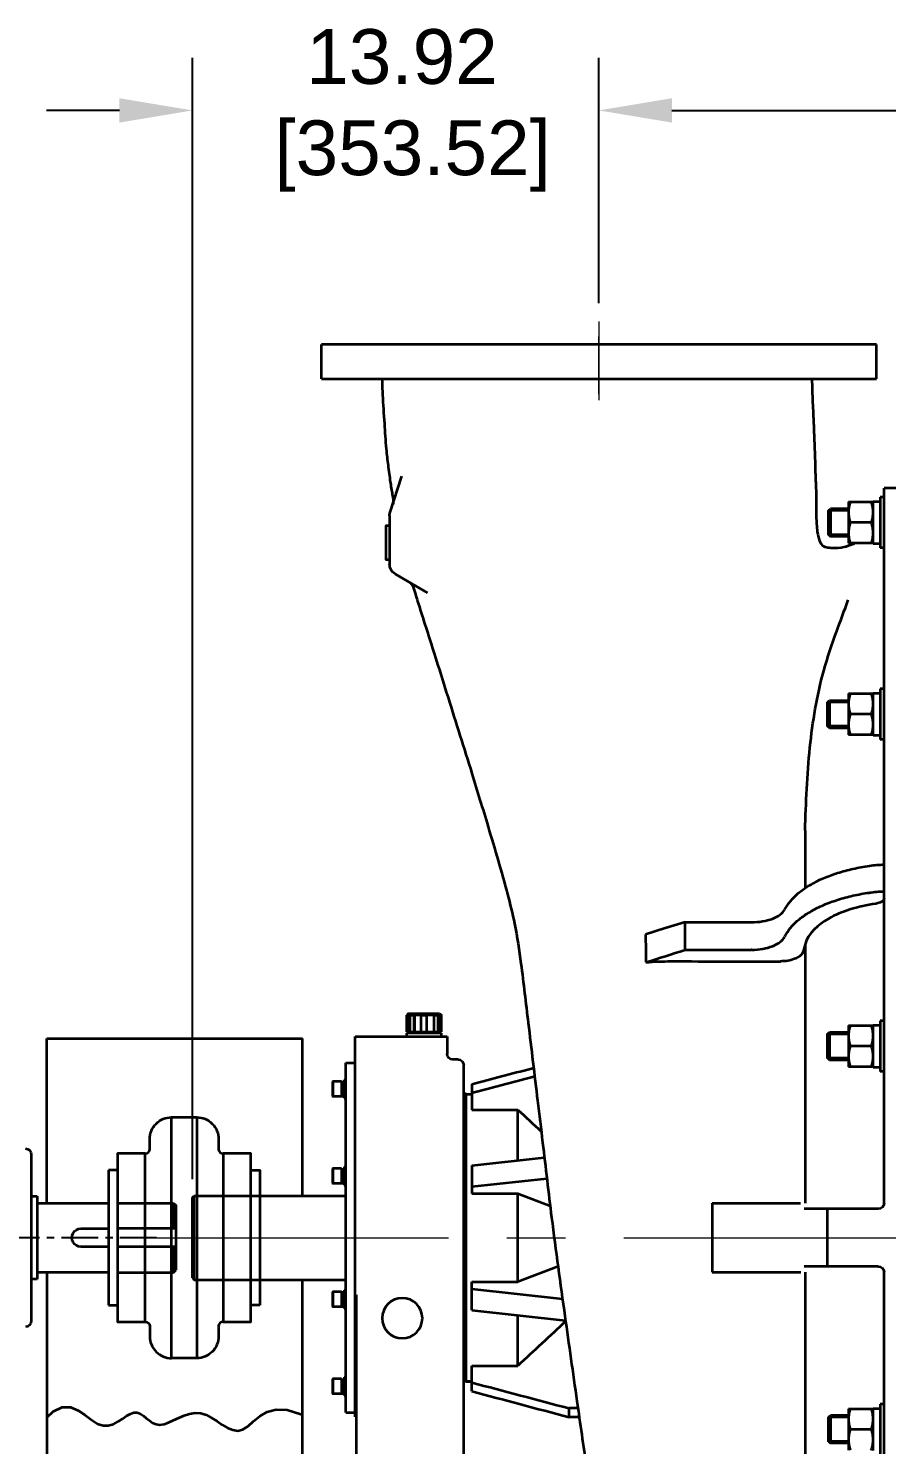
# Model space of a CAD drawing. Header units: inches. Extents: x 452 to 872, y 136 to 456.
# Drawn here: x 549.12 to 578.51, y 274.42 to 322.93 of the extents above; entities that cross this region are included whole.
import ezdxf

# ---------------------------------------------------------------- set-up
doc = ezdxf.new("R2010")
doc.units = ezdxf.units.IN
doc.header["$MEASUREMENT"] = 0
doc.linetypes.add('CENTER', pattern=[2, 1.25, -0.25, 0.25, -0.25])
doc.linetypes.add('点画线', pattern=[16, 10, -2, 2, -2])
doc.layers.add('CL', color=1, linetype='CENTER')
doc.layers.add('中心线层', color=1, linetype='点画线', lineweight=18)
doc.layers.add('粗实线层', color=7, linetype='Continuous', lineweight=35)
doc.styles.get("Standard").update_dxf_attribs({"font": 'arial.ttf'})
doc.dimstyles.new('STANDARD 2 PLCS', dxfattribs={"dimtxt": 0.125, "dimasz": 0.18, "dimexe": 0.18, "dimexo": 0.0625, "dimgap": 0.09, "dimtad": 0, "dimtih": 1, "dimtoh": 1, "dimzin": 4, "dimdsep": 46, "dimtxsty": 'Standard', "dimcen": 0.09, "dimaunit": 1, "dimadec": 0, "dimazin": 1, "dimtfac": 1, "dimtofl": 0, "dimtmove": 1, "dimatfit": 3, "dimfxl": 1, "dimtolj": 1, "dimtzin": 4, "dimarcsym": 0})

# ---------------------------------------------------------------- blocks, each defined once
blk = doc.blocks.new('CF35进气1#-1')
at = {"layer": '中心线层'}
blk.add_line((15, 289.78), (15, 301.08), dxfattribs=at)
at = {"layer": '粗实线层'}
for p, q in [((-33.26, 298.4), (63.26, 298.4)), ((-33.26, 292.4), (-33.26, 298.4)), ((63.26, 292.4), (63.26, 298.4)), ((63.26, 292.4), (-33.26, 292.4)), ((51.3, 269.23), (49.29, 275.47)), ((-40, 273.4), (-34.6, 273.4)), ((-34.6, 149), (-34.6, 273.4)), ((-34.6, 271.81), (-33.9, 271.81)), ((-33.9, 271.81), (-33.9, 263.01)), ((-32.7, 271.06), (-33.9, 271.06)), ((-32.7, 263.76), (-32.7, 271.06)), ((-28.4, 271.01), (-32.7, 271.01)), ((-28.4, 271.01), (-28.4, 263.81)), ((-28.4, 269.81), (-25.3, 269.81)), ((-28.4, 269.51), (-24.9, 269.51)), ((-25.3, 269.81), (-25.3, 267.41)), ((-24.9, 269.41), (-25.3, 269.81)), ((-24.9, 269.51), (-24.9, 265.31)), ((51.4, 268.61), (51.4, 260.2)), ((-32.38, 267.41), (-28.72, 267.41)), ((-25.3, 267.41), (-25.3, 265.01)), ((52, 261.08), (52, 266.91)), ((-32.7, 263.76), (-33.9, 263.76)), ((-32.7, 263.81), (-28.4, 263.81)), ((-28.4, 265.31), (-24.9, 265.31)), ((-28.4, 265.01), (-25.3, 265.01)), ((-24.9, 265.41), (-25.3, 265.01)), ((-34.6, 263.01), (-33.9, 263.01)), ((50.4, 258.46), (44.79, 255.22)), ((-34.6, 238.48), (-33.9, 238.48)), ((-33.9, 238.48), (-33.9, 229.68)), ((-32.7, 237.73), (-33.9, 237.73)), ((-32.7, 230.43), (-32.7, 237.73)), ((-28.4, 237.68), (-32.7, 237.68)), ((-28.4, 237.68), (-28.4, 230.48)), ((-25.1, 236.48), (-28.4, 236.48)), ((-28.4, 236.18), (-24.7, 236.18)), ((-25.1, 236.48), (-25.1, 234.08)), ((-24.7, 236.08), (-25.1, 236.48)), ((-24.7, 236.18), (-24.7, 231.98)), ((-32.38, 234.08), (-28.72, 234.08)), ((-28.4, 231.98), (-24.7, 231.98)), ((-25.1, 231.68), (-28.4, 231.68)), ((-25.1, 234.08), (-25.1, 231.68)), ((-24.7, 232.08), (-25.1, 231.68)), ((-34.6, 229.68), (-33.9, 229.68)), ((-32.7, 230.43), (-33.9, 230.43)), ((-32.7, 230.48), (-28.4, 230.48)), ((-20.87, 213.85), (-20.87, 203.78)), ((-34.6, 203.25), (-34.6, 207.92)), ((-11.43, 197.89), (-11.55, 197.89)), ((-11.43, 197.89), (-11.55, 197.89)), ((-0.01, 193.09), (-0.01, 197.9)), ((0, 193.09), (0, 197.9)), ((0, 197.9), (3.23, 196.91)), ((3.23, 196.91), (3.49, 196.83)), ((3.49, 196.83), (6.92, 195.78)), ((-20.87, 194.04), (-20.87, 148.99)), ((-20.87, 194.04), (-20.52, 192.81)), ((-34.6, 180.74), (-33.9, 180.74)), ((-33.9, 180.74), (-33.9, 171.94)), ((-32.7, 179.99), (-33.9, 179.99)), ((-32.7, 172.69), (-32.7, 179.99)), ((-28.4, 179.94), (-32.7, 179.94)), ((-28.4, 179.94), (-28.4, 172.74)), ((42.7, 182), (42.4, 181.7)), ((42.4, 178.8), (42.4, 181.7)), ((42.44, 181.7), (42.4, 181.7)), ((42.44, 181.7), (42.54, 181.8)), ((42.44, 178.8), (42.44, 181.7)), ((42.54, 181.8), (42.54, 178.8)), ((43.03, 181.8), (42.54, 181.8)), ((48.1, 182), (42.7, 182)), ((43.03, 181.8), (42.95, 181.7)), ((42.95, 178.8), (42.95, 181.7)), ((43.66, 181.7), (42.95, 181.7)), ((43.66, 181.7), (43.73, 181.8)), ((43.66, 178.8), (43.66, 181.7)), ((43.73, 181.8), (43.73, 178.8)), ((44.9, 181.8), (43.73, 181.8)), ((44.9, 178.8), (44.9, 181.8)), ((45.9, 181.7), (44.9, 181.7)), ((45.9, 178.8), (45.9, 181.8)), ((47.07, 181.8), (45.9, 181.8)), ((47.07, 181.8), (47.07, 178.8)), ((47.07, 181.8), (47.14, 181.7)), ((47.14, 178.8), (47.14, 181.7)), ((47.85, 181.7), (47.14, 181.7)), ((48.26, 181.8), (47.77, 181.8)), ((47.85, 181.7), (47.77, 181.8)), ((47.85, 178.8), (47.85, 181.7)), ((48.1, 182), (48.4, 181.7)), ((48.26, 181.8), (48.26, 178.8)), ((48.26, 181.8), (48.36, 181.7)), ((48.36, 178.8), (48.36, 181.7)), ((48.4, 181.7), (48.36, 181.7)), ((48.4, 178.8), (48.4, 181.7)), ((-25.1, 178.74), (-28.4, 178.74)), ((-28.4, 178.44), (-24.7, 178.44)), ((-24.7, 178.34), (-25.1, 178.74)), ((-25.1, 178.74), (-25.1, 176.34)), ((-24.7, 178.44), (-24.7, 174.24)), ((41.4, 178), (41.4, 175)), ((57.4, 178), (41.4, 178)), ((48.4, 178.8), (42.4, 178.8)), ((42.4, 178), (42.4, 178.6)), ((42.4, 178.6), (48.4, 178.6)), ((42.6, 178.6), (42.6, 178.8)), ((48.2, 178.6), (48.2, 178.8)), ((48.4, 178), (48.4, 178.6)), ((57.4, 111.85), (57.4, 178)), ((-32.38, 176.34), (-28.72, 176.34)), ((-25.1, 176.34), (-25.1, 173.94)), ((-32.7, 172.69), (-33.9, 172.69)), ((-32.7, 172.74), (-28.4, 172.74)), ((-28.4, 174.24), (-24.7, 174.24)), ((-25.1, 173.94), (-28.4, 173.94)), ((-24.7, 174.34), (-25.1, 173.94)), ((26.72, 172.46), (26.35, 172.56)), ((38.5, 99.2), (38.5, 173)), ((39.5, 174), (40.4, 174)), ((59, 173.4), (57.4, 173.4)), ((59, 112.6), (59, 173.4)), ((-34.6, 171.94), (-33.9, 171.94)), ((26.55, 170.98), (26.18, 171.08)), ((59.32, 170.47), (59, 170.47)), ((59.32, 170.47), (59.32, 167.27)), ((59.74, 170.1), (59.32, 170.1)), ((59.74, 170.17), (59.74, 167.57)), ((59.74, 170.17), (61.28, 170.17)), ((59.74, 170.17), (61.28, 170.17)), ((61.28, 170.17), (61.28, 167.57)), ((61.28, 170.17), (61.34, 170.11)), ((61.34, 170.11), (61.34, 167.63)), ((37.1, 169.71), (37.1, 165.26)), ((38.1, 168), (37.1, 168)), ((38.1, 117.97), (38.1, 168.03)), ((38.1, 168.03), (38.5, 168.03)), ((59.74, 167.64), (59.32, 167.64)), ((59.74, 167.57), (61.28, 167.57)), ((59.74, 167.57), (61.28, 167.57)), ((61.34, 167.63), (61.28, 167.57)), ((37.1, 165.26), (29.1, 165.26)), ((29.1, 156.47), (29.1, 165.26)), ((59.32, 167.27), (59, 167.27)), ((37.1, 155.59), (24.49, 156.98)), ((37.1, 155.59), (37.1, 150.69)), ((59.32, 155.32), (59, 155.32)), ((59.32, 155.32), (59.32, 152.12)), ((37.1, 151.9), (24.06, 153.33)), ((59.74, 154.95), (59.32, 154.95)), ((59.74, 155.02), (59.74, 152.42)), ((59.74, 155.02), (61.28, 155.02)), ((59.74, 155.02), (61.28, 155.02)), ((61.28, 155.02), (61.28, 152.42)), ((61.28, 155.02), (61.34, 154.96)), ((61.34, 154.96), (61.34, 152.48)), ((29.1, 150.69), (23.48, 148.53)), ((37.1, 150.69), (29.1, 150.69)), ((29.1, 135.31), (29.1, 150.69)), ((59.32, 152.12), (59, 152.12)), ((59.74, 152.49), (59.32, 152.49)), ((59.74, 152.42), (61.28, 152.42)), ((59.74, 152.42), (61.28, 152.42)), ((61.34, 152.48), (61.28, 152.42)), ((-33.6, 148), (-20.7, 148)), ((-24.7, 148), (-24.7, 138)), ((-4.7, 149), (-20.08, 149)), ((-4.7, 149), (-4.7, 137)), ((85.4, 150.3), (59, 150.3)), ((85.4, 135.7), (85.4, 150.3)), ((85.7, 150), (85.4, 150.3)), ((85.7, 136), (85.7, 150)), ((-33.6, 138), (-20.7, 138)), ((22.11, 138), (29.1, 135.31)), ((-34.6, 10), (-34.6, 137)), ((-20.87, 137.01), (-20.87, 91.96)), ((-4.7, 137), (-20.11, 137)), ((85.4, 135.7), (59, 135.7)), ((85.7, 136), (85.4, 135.7)), ((37.1, 134.1), (21.34, 132.37)), ((37.1, 135.31), (29.1, 135.31)), ((37.1, 130.41), (37.1, 135.31)), ((57.2, 133.07), (57.2, 99.2)), ((59.32, 133.88), (59, 133.88)), ((59.32, 133.88), (59.32, 130.68)), ((59.74, 133.51), (59.32, 133.51)), ((59.74, 133.58), (59.74, 130.98)), ((59.74, 133.58), (61.28, 133.58)), ((59.74, 133.58), (61.28, 133.58)), ((61.28, 133.58), (61.28, 130.98)), ((61.28, 133.58), (61.34, 133.52)), ((61.34, 133.52), (61.34, 131.04)), ((59.32, 130.68), (59, 130.68)), ((59.74, 131.05), (59.32, 131.05)), ((59.74, 130.98), (61.28, 130.98)), ((59.74, 130.98), (61.28, 130.98)), ((61.34, 131.04), (61.28, 130.98)), ((37.1, 130.41), (20.81, 128.61)), ((29.1, 120.74), (29.1, 129.53)), ((37.1, 120.74), (29.1, 120.74)), ((37.1, 116.29), (37.1, 120.74)), ((59.32, 118.73), (59, 118.73)), ((59.32, 118.73), (59.32, 115.53)), ((59.74, 118.36), (59.32, 118.36)), ((59.74, 118.43), (59.74, 115.83)), ((59.74, 118.43), (61.28, 118.43)), ((59.74, 118.43), (61.28, 118.43)), ((61.28, 118.43), (61.28, 115.83)), ((61.28, 118.43), (61.34, 118.37)), ((61.34, 118.37), (61.34, 115.89)), ((38.1, 118), (37.1, 118)), ((37.1, 118), (38.1, 118)), ((38.1, 117.97), (38.5, 117.97)), ((59.74, 115.9), (59.32, 115.9)), ((59.74, 115.83), (61.28, 115.83)), ((59.74, 115.83), (61.28, 115.83)), ((61.34, 115.89), (61.28, 115.83)), ((-34.6, 114.06), (-33.9, 114.06)), ((-33.9, 114.06), (-33.9, 105.26)), ((59.32, 115.53), (59, 115.53)), ((-32.7, 113.31), (-33.9, 113.31)), ((-32.7, 106.01), (-32.7, 113.31)), ((-28.4, 113.26), (-32.7, 113.26)), ((-28.4, 113.26), (-28.4, 106.06)), ((-28.4, 112.06), (-25.3, 112.06)), ((-28.4, 111.76), (-24.9, 111.76)), ((-24.9, 111.66), (-25.3, 112.06)), ((-25.3, 112.06), (-25.3, 109.66)), ((-24.9, 111.76), (-24.9, 107.56)), ((18.43, 111.8), (20.19, 111.8)), ((18.65, 113.33), (20.19, 113.33)), ((20.19, 111.8), (20.19, 113.33)), ((57.4, 111.85), (57.2, 111.85)), ((59, 112.6), (57.4, 112.6)), ((-32.38, 109.66), (-28.72, 109.66)), ((-25.3, 109.66), (-25.3, 107.26)), ((-28.4, 107.56), (-24.9, 107.56)), ((-28.4, 107.26), (-25.3, 107.26)), ((-24.9, 107.66), (-25.3, 107.26))]:
    blk.add_line(p, q, dxfattribs=at)
blk.add_lwpolyline([(51.4, 266.91), (51.4, 260.91), (52, 260.91), (52, 266.91)], close=True, dxfattribs=at)
blk.add_circle((49.2, 129), 3.5, dxfattribs=at)
for centre, radius, start, end in [((52.77, 271.19), 2, 169.6816, 197.8713), ((49.4, 268.61), 2, 0, 17.8713), ((49.4, 260.2), 2, 300.0379, 360), ((49.14, 255.43), 2, 120.0379, 163.6048), ((-35.14, 185.98), 21.95, 81.9001, 88.5898), ((-35.14, 181.31), 21.95, 81.9001, 88.5898), ((155.2, 190.17), 148.39, 177.8349, 179.7062), ((-11.48, 205.08), 12, 269.4449, 270.0071), ((-11.48, 205.08), 12, 269.4526, 270.0071), ((-917.73, -2717.29), 3051.64, 72.36411, 72.49827), ((2.56, 134.34), 56.75, 85.7006, 90.0932), ((40.4, 175), 1, 270, 0), ((39.5, 173), 1, 90, 180), ((3810.41, -3916.24), 5563.9, 132.81364, 132.87095), ((-33.6, 149), 1, 180, 270), ((-33.6, 137), 1, 90, 180), ((3810.41, 4202.24), 5563.9, 227.06958, 227.18636)]:
    blk.add_arc(centre, radius, start, end, dxfattribs=at)
for points, knots in [([(-22.06, 292.4), (-22.06, 291.72), (-22.09, 289.7), (-22.26, 286.59), (-22.4, 283.21), (-22.52, 280.45), (-22.62, 277.77), (-22.64, 275.17), (-22.85, 271.99), (-22.75, 268.93), (-22.89, 266.17), (-23.24, 264.4), (-23.83, 263.35), (-24.72, 263.07), (-25.93, 263.01), (-27.5, 263.04), (-28.77, 263.54), (-29.4, 263.76), (-29.53, 263.81)], [0, 0, 0, 0, 678.103729, 1992.94149, 3087.178594, 4032.578824, 4732.057365, 5749.895522, 6602.693033, 7885.98611, 8788.718943, 9321.42966, 9698.850652, 9882.33541, 10216.757098, 10900.30677, 11419.644181, 11557.195493, 11557.195493, 11557.195493, 11557.195493]), ([(52.72, 292.4), (52.69, 291.48), (52.63, 288.89), (52.3, 284.83), (52.08, 280.74), (51.68, 277.38), (51.32, 274.73), (51.04, 272.87), (50.86, 271.88), (50.82, 271.64), (50.8, 271.55)], [0, 0, 0, 0, 701.839552, 1985.597896, 3107.552509, 3833.17, 4572.151883, 5153.248843, 5275.643277, 5341.642398, 5341.642398, 5341.642398, 5341.642398]), ([(-32.7, 269.21), (-32.7, 269.52), (-32.64, 270.13), (-32.48, 270.72), (-32.38, 271.01)], [0, 0, 0, 0, 894.754066, 1796.236754, 1796.236754, 1796.236754, 1796.236754]), ([(-32.38, 267.41), (-32.48, 267.7), (-32.64, 268.29), (-32.7, 268.91), (-32.7, 269.21)], [0, 0, 0, 0, 895.934935, 1785.182594, 1785.182594, 1785.182594, 1785.182594]), ([(-28.72, 271.01), (-28.62, 270.72), (-28.46, 270.13), (-28.4, 269.52), (-28.4, 269.21)], [0, 0, 0, 0, 894.31314, 1781.951101, 1781.951101, 1781.951101, 1781.951101]), ([(-28.4, 269.21), (-28.4, 268.91), (-28.46, 268.29), (-28.62, 267.7), (-28.72, 267.41)], [0, 0, 0, 0, 882.125962, 1770.885589, 1770.885589, 1770.885589, 1770.885589]), ([(-32.7, 265.61), (-32.7, 265.92), (-32.64, 266.53), (-32.48, 267.12), (-32.38, 267.41)], [0, 0, 0, 0, 883.61487, 1773.871434, 1773.871434, 1773.871434, 1773.871434]), ([(-28.72, 267.41), (-28.62, 267.12), (-28.46, 266.53), (-28.4, 265.92), (-28.4, 265.61)], [0, 0, 0, 0, 883.076529, 1759.563188, 1759.563188, 1759.563188, 1759.563188]), ([(-32.38, 263.81), (-32.48, 264.1), (-32.64, 264.69), (-32.7, 265.31), (-32.7, 265.61)], [0, 0, 0, 0, 884.710247, 1762.81844, 1762.81844, 1762.81844, 1762.81844]), ([(-28.4, 265.61), (-28.4, 265.31), (-28.46, 264.69), (-28.62, 264.1), (-28.72, 263.81)], [0, 0, 0, 0, 870.975934, 1748.498561, 1748.498561, 1748.498561, 1748.498561]), ([(-24.12, 241.62), (-24.76, 243.95), (-26.15, 248.08), (-27.73, 252.14), (-28.36, 253.98)], [0, 0, 0, 0, 909.600775, 1639.642558, 1639.642558, 1639.642558, 1639.642558]), ([(47.23, 255.99), (47.16, 255.76), (46.83, 254.67), (45.64, 250.89), (43.69, 244.79), (40.67, 235.14), (37.48, 225.11), (34.03, 213.7), (31.44, 205.03), (29.46, 197.09), (28.38, 189.6), (27.18, 179.32), (25.91, 168.93), (24.56, 157.65), (23.11, 145.12), (21.04, 130.14), (18.97, 115.63), (17.44, 104.83), (16.08, 96.58), (14.51, 89.85), (11.28, 84.03), (7.39, 81.04), (4.61, 79.92), (3.29, 79.71), (2.05, 79.64), (-1.01, 79.63), (-3.12, 79.64)], [0, 0, 0, 0, 44.958899, 208.360655, 724.745233, 1216.241888, 2059.523915, 2650.801625, 3397.587587, 3715.952974, 4146.646436, 4780.01149, 5611.817413, 6060.306135, 6860.188379, 7918.747002, 8828.491332, 9542.526804, 9914.697924, 10357.733534, 10804.493051, 11100.555301, 11232.632204, 11354.709409, 11406.819539, 11411.807395, 11411.807395, 11411.807395, 11411.807395]), ([(-20.87, 213.85), (-21, 218.67), (-21.41, 228), (-22.9, 237.27), (-24.12, 241.62)], [0, 0, 0, 0, 774.329432, 1500.100444, 1500.100444, 1500.100444, 1500.100444]), ([(-32.7, 235.88), (-32.7, 236.18), (-32.64, 236.79), (-32.48, 237.38), (-32.38, 237.68)], [0, 0, 0, 0, 791.649225, 1589.251716, 1589.251716, 1589.251716, 1589.251716]), ([(-28.72, 237.68), (-28.62, 237.38), (-28.46, 236.79), (-28.4, 236.18), (-28.4, 235.88)], [0, 0, 0, 0, 790.316073, 1574.733206, 1574.733206, 1574.733206, 1574.733206]), ([(-32.38, 234.08), (-32.48, 234.37), (-32.64, 234.96), (-32.7, 235.57), (-32.7, 235.88)], [0, 0, 0, 0, 792.061256, 1578.210552, 1578.210552, 1578.210552, 1578.210552]), ([(-28.4, 235.88), (-28.4, 235.57), (-28.46, 234.96), (-28.62, 234.37), (-28.72, 234.08)], [0, 0, 0, 0, 778.910075, 1563.677621, 1563.677621, 1563.677621, 1563.677621]), ([(-32.7, 232.28), (-32.7, 232.58), (-32.64, 233.19), (-32.48, 233.78), (-32.38, 234.08)], [0, 0, 0, 0, 780.525023, 1566.916865, 1566.916865, 1566.916865, 1566.916865]), ([(-32.38, 230.48), (-32.48, 230.77), (-32.64, 231.36), (-32.7, 231.97), (-32.7, 232.28)], [0, 0, 0, 0, 780.85223, 1555.877434, 1555.877434, 1555.877434, 1555.877434]), ([(-28.72, 234.08), (-28.62, 233.78), (-28.46, 233.19), (-28.4, 232.58), (-28.4, 232.28)], [0, 0, 0, 0, 779.091759, 1552.369623, 1552.369623, 1552.369623, 1552.369623]), ([(-28.4, 232.28), (-28.4, 231.97), (-28.46, 231.36), (-28.62, 230.77), (-28.72, 230.48)], [0, 0, 0, 0, 767.772204, 1541.31537, 1541.31537, 1541.31537, 1541.31537]), ([(-17.36, 200.15), (-17.42, 200.26), (-17.77, 200.89), (-18.61, 202.01), (-20.09, 203.34), (-21.94, 204.55), (-24.1, 205.62), (-26.55, 206.52), (-29.22, 207.23), (-31.09, 207.57), (-32.05, 207.71)], [0, 0, 0, 0, 100.749703, 566.481011, 1084.691219, 1659.959337, 2291.480299, 2974.50855, 3701.628343, 4461.79912, 4461.79912, 4461.79912, 4461.79912]), ([(-34.6, 202.07), (-34.6, 201.96), (-34.36, 201.36), (-33.64, 201.18), (-33.15, 201.11)], [0, 0, 0, 0, 251.895133, 1377.48358, 1377.48358, 1377.48358, 1377.48358]), ([(-17.33, 195.41), (-17.4, 195.55), (-17.75, 196.2), (-18.61, 197.33), (-20.09, 198.66), (-21.94, 199.88), (-24.1, 200.94), (-26.55, 201.84), (-29.22, 202.56), (-31.09, 202.9), (-32.05, 203.03)], [0, 0, 0, 0, 114.551556, 568.536035, 1073.677408, 1634.423837, 2249.977069, 2915.714135, 3624.422112, 4365.358903, 4365.358903, 4365.358903, 4365.358903]), ([(-33.15, 201.11), (-31.63, 200.89), (-28.77, 200.26), (-24.29, 198.45), (-21.41, 195.97), (-20.87, 194.04)], [0, 0, 0, 0, 555.474553, 1045.697668, 1769.887741, 1769.887741, 1769.887741, 1769.887741]), ([(-11.55, 197.89), (-12.19, 197.89), (-13.43, 197.99), (-15.13, 198.42), (-16.48, 199.09), (-17.15, 199.75), (-17.34, 200.1)], [0, 0, 0, 0, 686.622408, 1320.078781, 1858.321444, 2285.659543, 2285.659543, 2285.659543, 2285.659543]), ([(-0.01, 197.9), (-0.66, 197.9), (-1.96, 197.9), (-3.87, 197.89), (-5.71, 197.89), (-7.43, 197.89), (-8.99, 197.89), (-10.3, 197.89), (-11.1, 197.89), (-11.43, 197.89)], [0, 0, 0, 0, 613.644212, 1223.181431, 1810.273744, 2356.829666, 2847.49355, 3283.71732, 3597.660706, 3597.660706, 3597.660706, 3597.660706]), ([(-11.6, 193.08), (-12.24, 193.09), (-13.48, 193.2), (-15.17, 193.65), (-16.49, 194.34), (-17.14, 195.01), (-17.31, 195.37)], [0, 0, 0, 0, 675.805651, 1295.842698, 1818.541507, 2233.145437, 2233.145437, 2233.145437, 2233.145437]), ([(-20.52, 192.81), (-20.36, 192.22), (-18.92, 191.27), (-17.45, 191.08), (-16.56, 191.08)], [0, 0, 0, 0, 509.870779, 1259.076588, 1259.076588, 1259.076588, 1259.076588]), ([(-0.01, 193.09), (-0.75, 193.09), (-2.2, 193.09), (-4.34, 193.08), (-6.36, 193.08), (-8.21, 193.08), (-9.89, 193.08), (-10.96, 193.08), (-11.48, 193.08)], [0, 0, 0, 0, 602.540462, 1189.257674, 1743.878725, 2249.38504, 2694.184343, 3118.810122, 3118.810122, 3118.810122, 3118.810122]), ([(-32.7, 178.14), (-32.7, 178.44), (-32.64, 179.05), (-32.48, 179.64), (-32.38, 179.94)], [0, 0, 0, 0, 613.513658, 1231.640988, 1231.640988, 1231.640988, 1231.640988]), ([(-28.72, 179.94), (-28.62, 179.64), (-28.46, 179.05), (-28.4, 178.44), (-28.4, 178.14)], [0, 0, 0, 0, 610.548817, 1216.540481, 1216.540481, 1216.540481, 1216.540481]), ([(-32.38, 176.34), (-32.48, 176.63), (-32.64, 177.22), (-32.7, 177.83), (-32.7, 178.14)], [0, 0, 0, 0, 612.60686, 1220.64121, 1220.64121, 1220.64121, 1220.64121]), ([(-28.4, 178.14), (-28.4, 177.83), (-28.46, 177.22), (-28.62, 176.63), (-28.72, 176.34)], [0, 0, 0, 0, 600.500606, 1205.51703, 1205.51703, 1205.51703, 1205.51703]), ([(-32.7, 174.54), (-32.7, 174.84), (-32.64, 175.45), (-32.48, 176.04), (-32.38, 176.34)], [0, 0, 0, 0, 602.436115, 1209.400444, 1209.400444, 1209.400444, 1209.400444]), ([(-28.72, 176.34), (-28.62, 176.04), (-28.46, 175.45), (-28.4, 174.84), (-28.4, 174.54)], [0, 0, 0, 0, 599.362673, 1194.252662, 1194.252662, 1194.252662, 1194.252662]), ([(-32.38, 172.74), (-32.48, 173.03), (-32.64, 173.62), (-32.7, 174.23), (-32.7, 174.54)], [0, 0, 0, 0, 601.446412, 1198.404596, 1198.404596, 1198.404596, 1198.404596]), ([(-28.4, 174.54), (-28.4, 174.23), (-28.46, 173.62), (-28.62, 173.03), (-28.72, 172.74)], [0, 0, 0, 0, 589.401029, 1183.232291, 1183.232291, 1183.232291, 1183.232291]), ([(-32.7, 111.46), (-32.7, 111.77), (-32.64, 112.38), (-32.48, 112.97), (-32.38, 113.26)], [0, 0, 0, 0, 409.375862, 821.830263, 821.830263, 821.830263, 821.830263]), ([(-32.38, 109.66), (-32.48, 109.96), (-32.64, 110.55), (-32.7, 111.16), (-32.7, 111.46)], [0, 0, 0, 0, 407.003012, 810.968145, 810.968145, 810.968145, 810.968145]), ([(-28.72, 113.26), (-28.62, 112.97), (-28.46, 112.38), (-28.4, 111.77), (-28.4, 111.46)], [0, 0, 0, 0, 404.24006, 805.462862, 805.462862, 805.462862, 805.462862]), ([(-28.4, 111.46), (-28.4, 111.16), (-28.46, 110.55), (-28.62, 109.96), (-28.72, 109.66)], [0, 0, 0, 0, 395.786484, 794.549317, 794.549317, 794.549317, 794.549317]), ([(-32.7, 107.86), (-32.7, 108.17), (-32.64, 108.78), (-32.48, 109.37), (-32.38, 109.66)], [0, 0, 0, 0, 398.448864, 799.89267, 799.89267, 799.89267, 799.89267]), ([(-28.72, 109.66), (-28.62, 109.37), (-28.46, 108.78), (-28.4, 108.17), (-28.4, 107.86)], [0, 0, 0, 0, 393.178132, 783.42221, 783.42221, 783.42221, 783.42221]), ([(-32.38, 106.06), (-32.48, 106.36), (-32.64, 106.95), (-32.7, 107.56), (-32.7, 107.86)], [0, 0, 0, 0, 395.999973, 789.044839, 789.044839, 789.044839, 789.044839]), ([(-28.4, 107.86), (-28.4, 107.56), (-28.46, 106.95), (-28.62, 106.36), (-28.72, 106.06)], [0, 0, 0, 0, 384.813902, 772.520258, 772.520258, 772.520258, 772.520258])]:
    blk.add_open_spline(points, degree=3, knots=knots, dxfattribs=at)
for points in [[(2.47, 191.09), (-3.88, 191.08), (-10.22, 191.08), (-16.56, 191.08)], [(37.1, 168.18), (33.58, 169.11), (30.06, 170.05), (26.55, 170.98)], [(37.1, 169.71), (33.64, 170.63), (30.18, 171.55), (26.72, 172.46)], [(37.1, 117.82), (31.46, 116.33), (25.83, 114.83), (20.19, 113.33)], [(37.1, 116.29), (31.46, 114.79), (25.83, 113.3), (20.19, 111.8)]]:
    blk.add_open_spline(points, degree=3, dxfattribs=at)
blk = doc.blocks.new('blower side view')
at = {"layer": '中心线层'}
for p, q in [((-5.207, 59.534), (-5.207, 56.834)), ((-20.354, 28.151), (38.639, 28.151))]:
    blk.add_line(p, q, dxfattribs=at)
at = {"layer": '粗实线层', "xscale": -0.1968596, "yscale": 0.1968596, "zscale": 0.1968596}
blk.add_blockref('CF35进气1#-1', (-2.254, 0), dxfattribs=at)
blk = doc.blocks.new('*D22')
at = {"color": 0, "lineweight": -2, "transparency": 16777216}
for p, q in [((554.738, 283.511), (554.738, 321.916)), ((568.656, 313.516), (568.656, 321.916)), ((552.238, 320.116), (549.738, 320.116)), ((571.156, 320.116), (573.656, 320.116))]:
    blk.add_line(p, q, dxfattribs=at)
at = {"color": 0, "transparency": 16777216}
for points in [[(552.238, 320.533), (552.238, 319.699), (554.738, 320.116)], [(571.156, 320.533), (571.156, 319.699), (568.656, 320.116)]]:
    blk.add_solid(points, dxfattribs=at)
at = {"layer": 'Defpoints', "color": 0, "transparency": 16777216}
for p in [(554.738, 320.116), (568.656, 312.891), (554.738, 282.886)]:
    blk.add_point(p, dxfattribs=at)
at = {"color": 0, "transparency": 16777216, "insert": (561.915, 320.116), "char_height": 1.875, "attachment_point": 5}
blk.add_mtext('\\A1;13.92\\P [353.52]', dxfattribs=at)
blk = doc.blocks.new('*D23')
at = {"color": 0, "lineweight": -2, "transparency": 16777216}
for p, q in [((568.656, 313.516), (568.656, 321.916)), ((601.75, 310.957), (601.75, 321.916)), ((571.156, 320.116), (582.432, 320.116)), ((599.25, 320.116), (585.648, 320.116))]:
    blk.add_line(p, q, dxfattribs=at)
at = {"color": 0, "transparency": 16777216}
for points in [[(571.156, 320.533), (571.156, 319.699), (568.656, 320.116)], [(599.25, 320.533), (599.25, 319.699), (601.75, 320.116)]]:
    blk.add_solid(points, dxfattribs=at)
at = {"layer": 'Defpoints', "color": 0, "transparency": 16777216}
for p in [(601.75, 320.116), (568.656, 312.891), (601.75, 310.332)]:
    blk.add_point(p, dxfattribs=at)
at = {"color": 0, "transparency": 16777216, "insert": (584.04, 320.116), "char_height": 1.875, "attachment_point": 5}
blk.add_mtext('\\A1;B', dxfattribs=at)

msp = doc.modelspace()

# ---------------------------------------------------------------- linework, layer by layer
at = {"layer": '粗实线层'}
for points in [[(549.759, 288.327), (558.508, 288.327)], [(549.759, 282.699), (549.759, 288.327)], [(558.508, 286.315), (558.508, 288.327)], [(558.508, 282.947), (558.508, 286.315)], [(552.176, 283.819), (551.861, 283.819)], [(551.861, 283.819), (551.861, 279.198)], [(556.738, 283.819), (557.053, 283.819), (557.053, 279.198)], [(549.223, 282.935), (549.426, 282.935)], [(549.426, 282.935), (549.426, 280.084)], [(549.426, 282.697), (551.861, 282.697)], [(552.14, 282.697), (554.097, 282.697)], [(554.096, 282.697), (554.176, 282.618)], [(554.096, 281.822), (554.096, 282.697)], [(554.176, 282.618), (554.176, 280.401)], [(554.176, 281.822), (552.14, 281.822)], [(554.176, 281.197), (552.14, 281.197)], [(554.096, 281.197), (554.096, 280.322)], [(554.096, 280.322), (554.176, 280.401)], [(549.426, 280.084), (549.223, 280.084)], [(549.426, 280.323), (551.861, 280.323)], [(549.759, 280.325), (549.759, 274.666), (549.759, 255.107)], [(552.14, 280.322), (554.097, 280.322)], [(558.508, 276.298), (558.508, 280.073)], [(551.861, 279.199), (552.176, 279.199)], [(557.053, 279.199), (556.738, 279.199)], [(558.509, 271.315), (558.508, 276.298)], [(549.759, 275.353), (549.974, 275.562), (550.283, 275.704), (550.565, 275.7), (550.823, 275.596), (551.06, 275.439), (551.279, 275.27), (551.484, 275.138), (551.678, 275.076), (551.86, 275.078), (552.032, 275.128), (552.194, 275.21), (552.345, 275.307), (552.487, 275.403), (552.618, 275.481), (552.739, 275.524), (552.851, 275.522), (552.957, 275.481), (553.059, 275.413), (553.161, 275.331), (553.265, 275.247), (553.374, 275.173), (553.494, 275.121), (553.624, 275.101), (553.769, 275.123), (553.926, 275.179), (554.094, 275.255), (554.271, 275.338), (554.455, 275.418), (554.642, 275.481), (554.832, 275.512), (555.022, 275.502), (555.21, 275.442), (555.396, 275.344), (555.581, 275.226), (555.763, 275.105), (555.943, 274.999), (556.121, 274.925), (556.297, 274.899), (556.471, 274.941), (556.646, 275.058), (556.833, 275.222), (557.046, 275.396), (557.3, 275.544), (557.608, 275.63), (557.987, 275.616), (558.448, 275.465), (558.508, 275.43)]]:
    msp.add_lwpolyline(points, dxfattribs=at)
for points in [[(553.127, 278.625), (553.127, 284.393), (552.176, 284.393), (552.176, 278.625), (553.127, 278.625, -0.413829), (553.277, 278.474), (553.277, 278.133, 0.414397), (554.027, 277.384), (554.027, 285.633), (554.887, 285.633), (554.887, 277.384), (554.027, 277.384)], [(553.127, 284.393, 0.412618), (553.277, 284.543), (553.277, 284.883, -0.414749), (554.027, 285.633)], [(554.887, 285.633, -0.414614), (555.637, 284.883), (555.637, 284.543, 0.412618), (555.787, 284.392)], [(549.02, 284.562, -0.414071), (549.223, 284.359), (549.223, 278.66, -0.413173), (549.02, 278.457)], [(555.786, 278.625), (556.738, 278.625), (556.738, 284.393), (555.787, 284.393), (555.787, 278.625, 0.413829), (555.637, 278.474), (555.637, 278.133, -0.414506), (554.887, 277.384)], [(551.861, 281.197), (550.926, 281.197, -1.000426), (550.926, 281.822), (551.861, 281.822)]]:
    msp.add_lwpolyline(points, format="xyb", dxfattribs=at)

# ---------------------------------------------------------------- next in the draw order: block references
msp.add_blockref('blower side view', (573.863, 253.357))

# ---------------------------------------------------------------- next in the draw order: linework, layer by layer
at = {"layer": 'CL'}
msp.add_line((553.509, 281.508), (509.415, 281.508), dxfattribs=at)

# ---------------------------------------------------------------- next in the draw order: dimensions: what is measured, and where the dimension line sits
dim = msp.add_linear_dim(base=(554.738, 320.116), p1=(568.656, 312.891), p2=(554.738, 282.886), dimstyle='STANDARD 2 PLCS', override={"dimscale": 10, "dimtxt": 0.1875, "dimasz": 0.25, "dimpost": '\\X', "dimtmove": 0})
dim.commit()
dim.dimension.update_dxf_attribs({"geometry": '*D22', "text_midpoint": (561.915, 320.116), "dimtype": 160})
dim = msp.add_linear_dim(base=(601.75, 320.116), p1=(568.656, 312.891), p2=(601.75, 310.332), text='B', dimstyle='STANDARD 2 PLCS', override={"dimscale": 10, "dimtxt": 0.1875, "dimasz": 0.25, "dimpost": '\\X', "dimtmove": 0})
dim.commit()
dim.dimension.update_dxf_attribs({"geometry": '*D23', "text_midpoint": (584.04, 320.116), "dimtype": 160})

doc.saveas('drawing.dxf')
